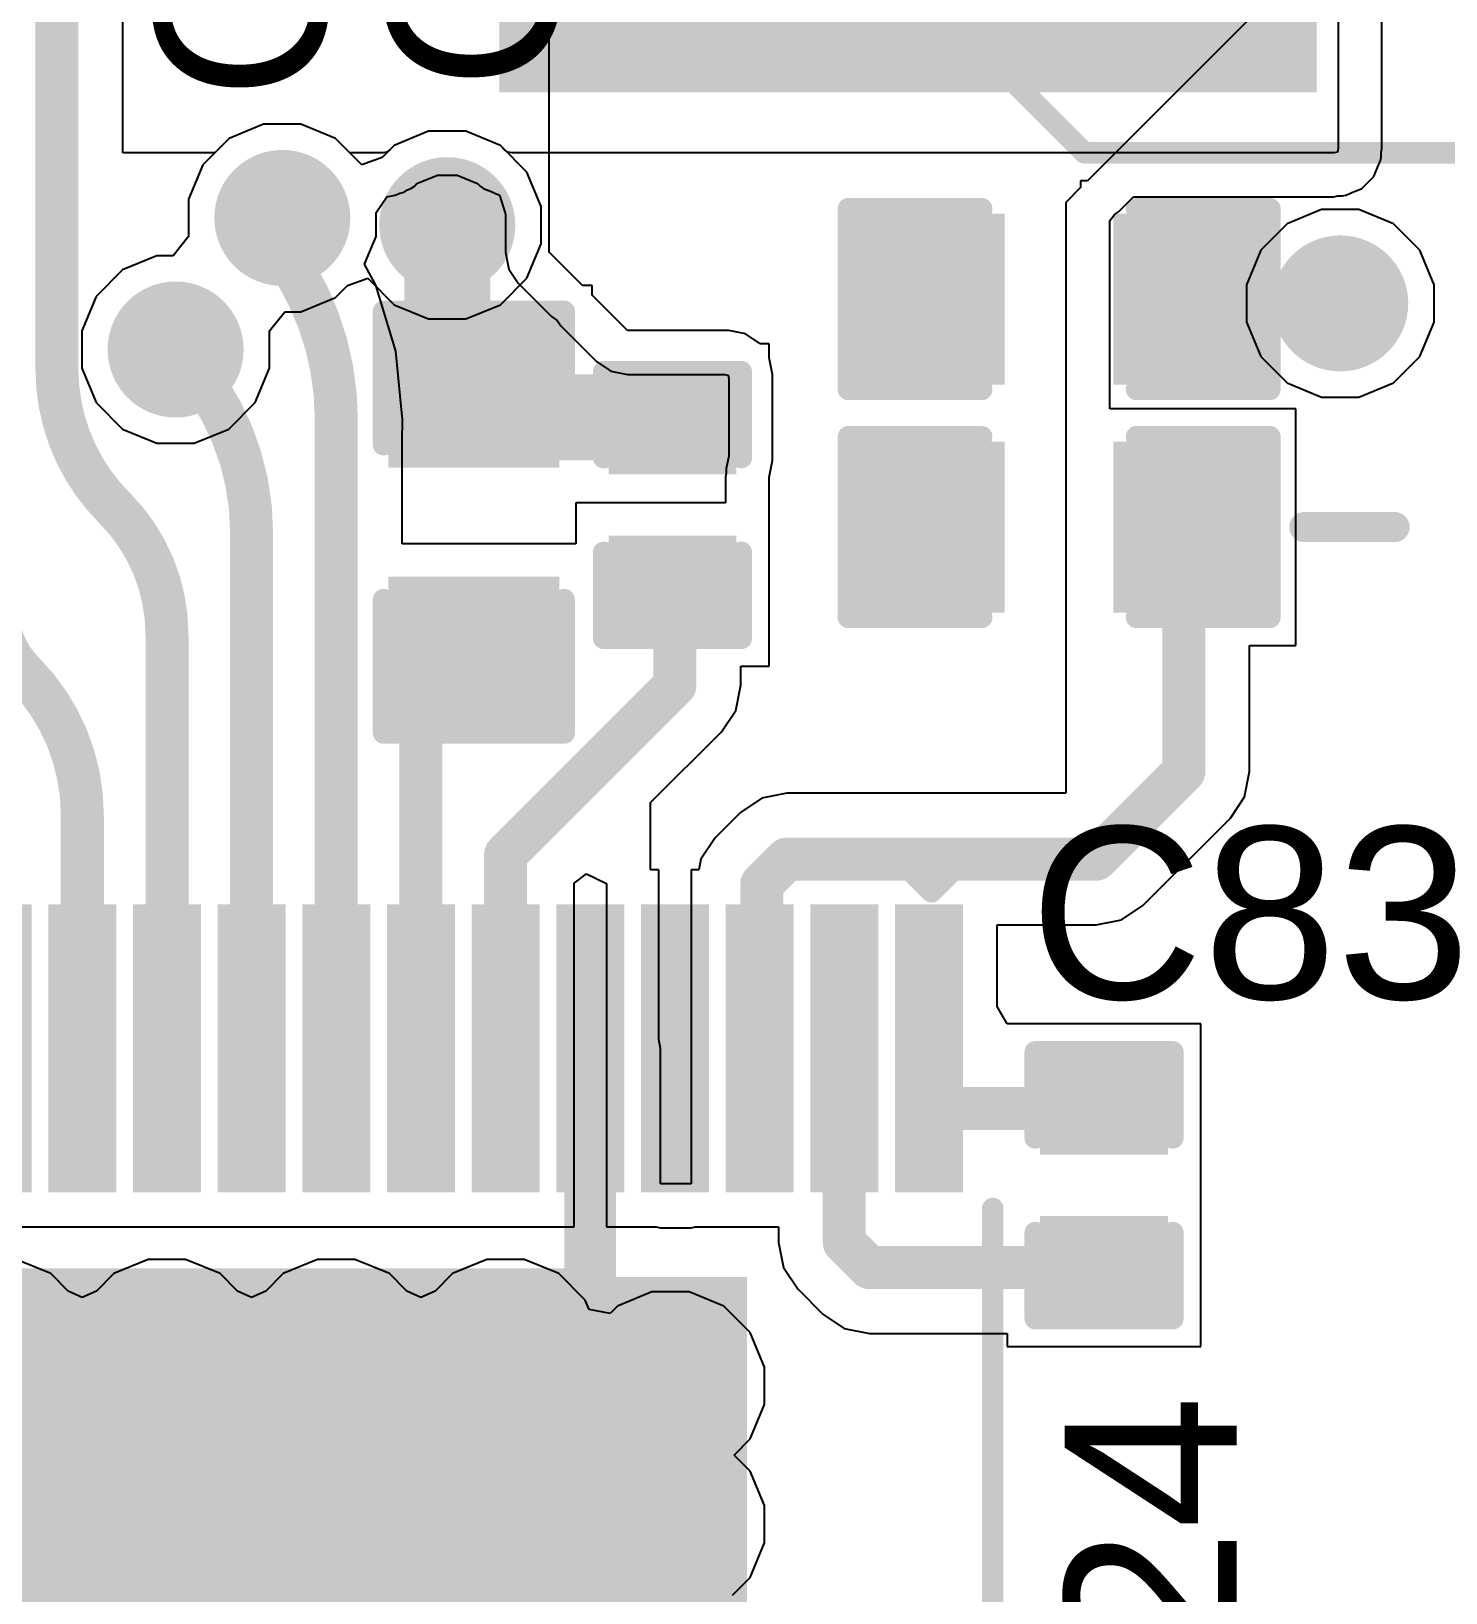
# Model space of a CAD drawing. Header units: millimetres. Extents: x 0 to 5423, y 0 to 5425.
# Drawn here: x 99.58 to 107.94, y 26.7 to 35.92 of the extents above; entities that cross this region are included whole.
import ezdxf

# ---------------------------------------------------------------- set-up
doc = ezdxf.new("R2010")
doc.units = ezdxf.units.MM
for name, color, linetype in [('BottomLayer', 5, 'Continuous'), ('BottomSolder', 6, 'Continuous'), ('TopLayer', 1, 'Continuous'), ('TopOverlay', 2, 'Continuous'), ('TopPaste', 8, 'Continuous'), ('TopSolder', 216, 'Continuous'), ('ViaHoleLayer', 16, 'Continuous')]:
    doc.layers.add(name, color=color, linetype=linetype)
doc.styles.add('Arial', font='', dxfattribs={"height": 0.2})
doc.styles.get('Arial').set_extended_font_data('Arial')

# ---------------------------------------------------------------- blocks, each defined once
blk = doc.blocks.new('C___0603_90')
at = {"layer": 'TopLayer'}
for points in [[(-0.381, 0.4445), (-0.381, -0.4445), (-1.143, -0.4445), (-1.143, 0.4445)], [(1.143, 0.4445), (1.143, -0.4445), (0.381, -0.4445), (0.381, 0.4445)]]:
    blk.add_hatch(color=1, dxfattribs=at).paths.add_polyline_path(points)
at = {"layer": 'TopPaste'}
for points in [[(-0.381, 0.4445), (-0.381, -0.4445), (-1.143, -0.4445), (-1.143, 0.4445)], [(1.143, 0.4445), (1.143, -0.4445), (0.381, -0.4445), (0.381, 0.4445)]]:
    blk.add_hatch(color=8, dxfattribs=at).paths.add_polyline_path(points)
at = {"layer": 'TopSolder'}
for points in [[(-0.321, 0.5045), (-0.321, -0.5045), (-1.203, -0.5045), (-1.203, 0.5045)], [(1.203, 0.5045), (1.203, -0.5045), (0.321, -0.5045), (0.321, 0.5045)]]:
    blk.add_hatch(color=216, dxfattribs=at).paths.add_polyline_path(points)
at = {"layer": 'TopOverlay', "const_width": 0.127}
for points in [[(-0.4572, 0.5334), (-1.2446, 0.5334)], [(-1.2446, 0.5334), (-1.2446, -0.5334)], [(1.2446, 0.5334), (0.4572, 0.5334)], [(1.2446, 0.5334), (1.2446, -0.5334)], [(-0.4572, -0.5334), (-1.2446, -0.5334)], [(1.2446, -0.5334), (0.4572, -0.5334)]]:
    blk.add_lwpolyline(points, dxfattribs=at)
at = {"layer": 'TopOverlay', "const_width": 0.0635}
for points in [[(-1.2764, 0.5334, 1), (-1.2128, 0.5334, 1)], [(-1.2764, 0.5334, 1), (-1.2128, 0.5334, 1)], [(-0.4889, 0.5334, 1), (-0.4254, 0.5334, 1)], [(0.4254, 0.5334, 1), (0.4889, 0.5334, 1)], [(1.2128, 0.5334, 1), (1.2764, 0.5334, 1)], [(1.2128, 0.5334, 1), (1.2764, 0.5334, 1)], [(-1.2764, -0.5334, 1), (-1.2128, -0.5334, 1)], [(-1.2764, -0.5334, 1), (-1.2128, -0.5334, 1)], [(-0.4889, -0.5334, 1), (-0.4254, -0.5334, 1)], [(0.4254, -0.5334, 1), (0.4889, -0.5334, 1)], [(1.2128, -0.5334, 1), (1.2764, -0.5334, 1)], [(1.2128, -0.5334, 1), (1.2764, -0.5334, 1)]]:
    blk.add_lwpolyline(points, format="xyb", close=True, dxfattribs=at)
blk = doc.blocks.new('C___0603_92')
at = {"layer": 'TopLayer'}
for points in [[(-0.381, 0.4445), (-0.381, -0.4445), (-1.143, -0.4445), (-1.143, 0.4445)], [(1.143, 0.4445), (1.143, -0.4445), (0.381, -0.4445), (0.381, 0.4445)]]:
    blk.add_hatch(color=1, dxfattribs=at).paths.add_polyline_path(points)
at = {"layer": 'TopPaste'}
for points in [[(-0.381, 0.4445), (-0.381, -0.4445), (-1.143, -0.4445), (-1.143, 0.4445)], [(1.143, 0.4445), (1.143, -0.4445), (0.381, -0.4445), (0.381, 0.4445)]]:
    blk.add_hatch(color=8, dxfattribs=at).paths.add_polyline_path(points)
at = {"layer": 'TopSolder'}
for points in [[(-0.321, 0.5045), (-0.321, -0.5045), (-1.203, -0.5045), (-1.203, 0.5045)], [(1.203, 0.5045), (1.203, -0.5045), (0.321, -0.5045), (0.321, 0.5045)]]:
    blk.add_hatch(color=216, dxfattribs=at).paths.add_polyline_path(points)
at = {"layer": 'TopOverlay', "const_width": 0.127}
for points in [[(-0.4572, 0.5334), (-1.2446, 0.5334)], [(-1.2446, 0.5334), (-1.2446, -0.5334)], [(1.2446, 0.5334), (0.4572, 0.5334)], [(1.2446, 0.5334), (1.2446, -0.5334)], [(-0.4572, -0.5334), (-1.2446, -0.5334)], [(1.2446, -0.5334), (0.4572, -0.5334)]]:
    blk.add_lwpolyline(points, dxfattribs=at)
at = {"layer": 'TopOverlay', "const_width": 0.0635}
for points in [[(-1.2764, 0.5334, 1), (-1.2128, 0.5334, 1)], [(-1.2764, 0.5334, 1), (-1.2128, 0.5334, 1)], [(-0.4889, 0.5334, 1), (-0.4254, 0.5334, 1)], [(0.4254, 0.5334, 1), (0.4889, 0.5334, 1)], [(1.2128, 0.5334, 1), (1.2764, 0.5334, 1)], [(1.2128, 0.5334, 1), (1.2764, 0.5334, 1)], [(-1.2764, -0.5334, 1), (-1.2128, -0.5334, 1)], [(-1.2764, -0.5334, 1), (-1.2128, -0.5334, 1)], [(-0.4889, -0.5334, 1), (-0.4254, -0.5334, 1)], [(0.4254, -0.5334, 1), (0.4889, -0.5334, 1)], [(1.2128, -0.5334, 1), (1.2764, -0.5334, 1)], [(1.2128, -0.5334, 1), (1.2764, -0.5334, 1)]]:
    blk.add_lwpolyline(points, format="xyb", close=True, dxfattribs=at)
blk = doc.blocks.new('HTSSOP_38_EP_4_4___119')
at = {"layer": 'BottomLayer'}
h = blk.add_hatch(color=5, dxfattribs=at)
edge = h.paths.add_edge_path()
edge.add_arc((-1, 2), 0.3, 0, 360)
h = blk.add_hatch(color=5, dxfattribs=at)
edge = h.paths.add_edge_path()
edge.add_arc((0, 2), 0.3, 0, 360)
h = blk.add_hatch(color=5, dxfattribs=at)
edge = h.paths.add_edge_path()
edge.add_arc((-1, 1), 0.3, 0, 360)
h = blk.add_hatch(color=5, dxfattribs=at)
edge = h.paths.add_edge_path()
edge.add_arc((0, 1), 0.3, 0, 360)
h = blk.add_hatch(color=5, dxfattribs=at)
edge = h.paths.add_edge_path()
edge.add_arc((-1, 0), 0.3, 0, 360)
h = blk.add_hatch(color=5, dxfattribs=at)
edge = h.paths.add_edge_path()
edge.add_arc((0, 0), 0.3, 0, 360)
h = blk.add_hatch(color=5, dxfattribs=at)
edge = h.paths.add_edge_path()
edge.add_arc((-1, -1), 0.3, 0, 360)
h = blk.add_hatch(color=5, dxfattribs=at)
edge = h.paths.add_edge_path()
edge.add_arc((0, -1), 0.3, 0, 360)
at = {"layer": 'BottomSolder'}
h = blk.add_hatch(color=6, dxfattribs=at)
edge = h.paths.add_edge_path()
edge.add_arc((-1, 2), 0.4016, 0, 360)
h = blk.add_hatch(color=6, dxfattribs=at)
edge = h.paths.add_edge_path()
edge.add_arc((0, 2), 0.4016, 0, 360)
h = blk.add_hatch(color=6, dxfattribs=at)
edge = h.paths.add_edge_path()
edge.add_arc((-1, 1), 0.4016, 0, 360)
h = blk.add_hatch(color=6, dxfattribs=at)
edge = h.paths.add_edge_path()
edge.add_arc((0, 1), 0.4016, 0, 360)
h = blk.add_hatch(color=6, dxfattribs=at)
edge = h.paths.add_edge_path()
edge.add_arc((-1, 0), 0.4016, 0, 360)
h = blk.add_hatch(color=6, dxfattribs=at)
edge = h.paths.add_edge_path()
edge.add_arc((0, 0), 0.4016, 0, 360)
h = blk.add_hatch(color=6, dxfattribs=at)
edge = h.paths.add_edge_path()
edge.add_arc((-1, -1), 0.4016, 0, 360)
h = blk.add_hatch(color=6, dxfattribs=at)
edge = h.paths.add_edge_path()
edge.add_arc((0, -1), 0.4016, 0, 360)
at = {"layer": 'TopLayer'}
for points in [[(-2, 4.65), (-2, 4.35), (-3.6, 4.35), (-3.6, 4.65)], [(-2, 4.1501), (-2, 3.8501), (-3.6, 3.8501), (-3.6, 4.1501)], [(-2, 3.65), (-2, 3.35), (-3.6, 3.35), (-3.6, 3.65)], [(-2, 3.1501), (-2, 2.8501), (-3.6, 2.8501), (-3.6, 3.1501)], [(-2, 2.65), (-2, 2.35), (-3.6, 2.35), (-3.6, 2.65)], [(1.45, 2.4), (1.45, -2.4), (-1.45, -2.4), (-1.45, 2.4)], [(-2, 2.1501), (-2, 1.8501), (-3.6, 1.8501), (-3.6, 2.1501)], [(-2, 1.65), (-2, 1.35), (-3.6, 1.35), (-3.6, 1.65)], [(-2, 1.1501), (-2, 0.8501), (-3.6, 0.8501), (-3.6, 1.1501)], [(-2, 0.65), (-2, 0.35), (-3.6, 0.35), (-3.6, 0.65)], [(-2, 0.1501), (-2, -0.1499), (-3.6, -0.1499), (-3.6, 0.1501)], [(-2, -0.35), (-2, -0.65), (-3.6, -0.65), (-3.6, -0.35)]]:
    blk.add_hatch(color=1, dxfattribs=at).paths.add_polyline_path(points)
h = blk.add_hatch(color=1, dxfattribs=at)
edge = h.paths.add_edge_path()
edge.add_arc((-1, 2), 0.3, 0, 360)
h = blk.add_hatch(color=1, dxfattribs=at)
edge = h.paths.add_edge_path()
edge.add_arc((0, 2), 0.3, 0, 360)
h = blk.add_hatch(color=1, dxfattribs=at)
edge = h.paths.add_edge_path()
edge.add_arc((-1, 1), 0.3, 0, 360)
h = blk.add_hatch(color=1, dxfattribs=at)
edge = h.paths.add_edge_path()
edge.add_arc((0, 1), 0.3, 0, 360)
h = blk.add_hatch(color=1, dxfattribs=at)
edge = h.paths.add_edge_path()
edge.add_arc((-1, 0), 0.3, 0, 360)
h = blk.add_hatch(color=1, dxfattribs=at)
edge = h.paths.add_edge_path()
edge.add_arc((0, 0), 0.3, 0, 360)
h = blk.add_hatch(color=1, dxfattribs=at)
edge = h.paths.add_edge_path()
edge.add_arc((-1, -1), 0.3, 0, 360)
h = blk.add_hatch(color=1, dxfattribs=at)
edge = h.paths.add_edge_path()
edge.add_arc((0, -1), 0.3, 0, 360)
at = {"layer": 'TopPaste'}
for points in [[(-2, 4.65), (-2, 4.35), (-3.6, 4.35), (-3.6, 4.65)], [(-2, 4.1501), (-2, 3.8501), (-3.6, 3.8501), (-3.6, 4.1501)], [(-2, 3.65), (-2, 3.35), (-3.6, 3.35), (-3.6, 3.65)], [(-2, 3.1501), (-2, 2.8501), (-3.6, 2.8501), (-3.6, 3.1501)], [(-2, 2.65), (-2, 2.35), (-3.6, 2.35), (-3.6, 2.65)], [(1.45, 2.4), (1.45, -2.4), (-1.45, -2.4), (-1.45, 2.4)], [(-2, 2.1501), (-2, 1.8501), (-3.6, 1.8501), (-3.6, 2.1501)], [(-2, 1.65), (-2, 1.35), (-3.6, 1.35), (-3.6, 1.65)], [(-2, 1.1501), (-2, 0.8501), (-3.6, 0.8501), (-3.6, 1.1501)], [(-2, 0.65), (-2, 0.35), (-3.6, 0.35), (-3.6, 0.65)], [(-2, 0.1501), (-2, -0.1499), (-3.6, -0.1499), (-3.6, 0.1501)], [(-2, -0.35), (-2, -0.65), (-3.6, -0.65), (-3.6, -0.35)]]:
    blk.add_hatch(color=8, dxfattribs=at).paths.add_polyline_path(points)
at = {"layer": 'TopSolder'}
for points in [[(-1.9492, 4.7008), (-1.9492, 4.2992), (-3.6508, 4.2992), (-3.6508, 4.7008)], [(-1.9492, 4.2009), (-1.9492, 3.7993), (-3.6508, 3.7993), (-3.6508, 4.2009)], [(-1.9492, 3.7008), (-1.9492, 3.2992), (-3.6508, 3.2992), (-3.6508, 3.7008)], [(-1.9492, 3.2009), (-1.9492, 2.7993), (-3.6508, 2.7993), (-3.6508, 3.2009)], [(-1.9492, 2.7008), (-1.9492, 2.2992), (-3.6508, 2.2992), (-3.6508, 2.7008)], [(1.5008, 2.4508), (1.5008, -2.4508), (-1.5008, -2.4508), (-1.5008, 2.4508)], [(-1.9492, 2.2009), (-1.9492, 1.7993), (-3.6508, 1.7993), (-3.6508, 2.2009)], [(-1.9492, 1.7008), (-1.9492, 1.2992), (-3.6508, 1.2992), (-3.6508, 1.7008)], [(-1.9492, 1.2009), (-1.9492, 0.7993), (-3.6508, 0.7993), (-3.6508, 1.2009)], [(-1.9492, 0.7008), (-1.9492, 0.2992), (-3.6508, 0.2992), (-3.6508, 0.7008)], [(-1.9492, 0.2009), (-1.9492, -0.2007), (-3.6508, -0.2007), (-3.6508, 0.2009)], [(-1.9492, -0.2992), (-1.9492, -0.7008), (-3.6508, -0.7008), (-3.6508, -0.2992)], [(-1.9492, -0.7991), (-1.9492, -1.2007), (-3.6508, -1.2007), (-3.6508, -0.7991)]]:
    blk.add_hatch(color=216, dxfattribs=at).paths.add_polyline_path(points)
h = blk.add_hatch(color=216, dxfattribs=at)
edge = h.paths.add_edge_path()
edge.add_arc((-1, 2), 0.4016, 0, 360)
h = blk.add_hatch(color=216, dxfattribs=at)
edge = h.paths.add_edge_path()
edge.add_arc((0, 2), 0.4016, 0, 360)
h = blk.add_hatch(color=216, dxfattribs=at)
edge = h.paths.add_edge_path()
edge.add_arc((-1, 1), 0.4016, 0, 360)
h = blk.add_hatch(color=216, dxfattribs=at)
edge = h.paths.add_edge_path()
edge.add_arc((0, 1), 0.4016, 0, 360)
h = blk.add_hatch(color=216, dxfattribs=at)
edge = h.paths.add_edge_path()
edge.add_arc((-1, 0), 0.4016, 0, 360)
h = blk.add_hatch(color=216, dxfattribs=at)
edge = h.paths.add_edge_path()
edge.add_arc((0, 0), 0.4016, 0, 360)
h = blk.add_hatch(color=216, dxfattribs=at)
edge = h.paths.add_edge_path()
edge.add_arc((-1, -1), 0.4016, 0, 360)
h = blk.add_hatch(color=216, dxfattribs=at)
edge = h.paths.add_edge_path()
edge.add_arc((0, -1), 0.4016, 0, 360)
at = {"layer": 'ViaHoleLayer'}
h = blk.add_hatch(color=16, dxfattribs=at)
edge = h.paths.add_edge_path()
edge.add_arc((-1, 2), 0.15, 0, 360)
h = blk.add_hatch(color=16, dxfattribs=at)
edge = h.paths.add_edge_path()
edge.add_arc((0, 2), 0.15, 0, 360)
h = blk.add_hatch(color=16, dxfattribs=at)
edge = h.paths.add_edge_path()
edge.add_arc((-1, 1), 0.15, 0, 360)
h = blk.add_hatch(color=16, dxfattribs=at)
edge = h.paths.add_edge_path()
edge.add_arc((0, 1), 0.15, 0, 360)
h = blk.add_hatch(color=16, dxfattribs=at)
edge = h.paths.add_edge_path()
edge.add_arc((-1, 0), 0.15, 0, 360)
h = blk.add_hatch(color=16, dxfattribs=at)
edge = h.paths.add_edge_path()
edge.add_arc((0, 0), 0.15, 0, 360)
at = {"layer": 'TopOverlay', "const_width": 0.127}
for points in [[(1.8288, 4.8768), (-1.8542, 4.8768)], [(-3.8514, 4.389), (-3.8514, 4.643)], [(-3.7244, 4.516), (-3.8514, 4.643)], [(-3.8514, 4.389), (-3.7244, 4.516)]]:
    blk.add_lwpolyline(points, dxfattribs=at)
at = {"layer": 'TopOverlay', "const_width": 0.0635}
for points in [[(-1.886, 4.8768, 1), (-1.8224, 4.8768, 1)], [(-3.8831, 4.643, 1), (-3.8196, 4.643, 1)], [(-3.8831, 4.643, 1), (-3.8196, 4.643, 1)], [(-3.7561, 4.516, 1), (-3.6926, 4.516, 1)], [(-3.7561, 4.516, 1), (-3.6926, 4.516, 1)], [(-3.8831, 4.389, 1), (-3.8196, 4.389, 1)], [(-3.8831, 4.389, 1), (-3.8196, 4.389, 1)]]:
    blk.add_lwpolyline(points, format="xyb", close=True, dxfattribs=at)
blk = doc.blocks.new('RVT1H101M0607_338')
at = {"layer": 'TopOverlay', "const_width": 0.127}
for points in [[(-3.3334, -1.8288), (-1.8348, -3.3274)], [(-1.8348, -3.3274), (3.3214, -3.3274)]]:
    blk.add_lwpolyline(points, dxfattribs=at)
at = {"layer": 'TopOverlay', "const_width": 0.0635}
blk.add_lwpolyline([(-1.8665, -3.3274, 1), (-1.803, -3.3274, 1)], format="xyb", close=True, dxfattribs=at)
blk.add_lwpolyline([(-1.8665, -3.3274, 1), (-1.803, -3.3274, 1)], format="xyb", close=True, dxfattribs=at)
blk = doc.blocks.new('____0402_343')
at = {"layer": 'TopLayer'}
for points in [[(-0.6985, -0.3175), (-0.6985, 0.3175), (-0.2413, 0.3175), (-0.2413, -0.3175)], [(0.2413, -0.3175), (0.2413, 0.3175), (0.6985, 0.3175), (0.6985, -0.3175)]]:
    blk.add_hatch(color=1, dxfattribs=at).paths.add_polyline_path(points)
at = {"layer": 'TopPaste'}
for points in [[(-0.6985, -0.3175), (-0.6985, 0.3175), (-0.2413, 0.3175), (-0.2413, -0.3175)], [(0.2413, -0.3175), (0.2413, 0.3175), (0.6985, 0.3175), (0.6985, -0.3175)]]:
    blk.add_hatch(color=8, dxfattribs=at).paths.add_polyline_path(points)
at = {"layer": 'TopSolder'}
for points in [[(-0.7585, -0.3775), (-0.7585, 0.3775), (-0.1813, 0.3775), (-0.1813, -0.3775)], [(0.1813, -0.3775), (0.1813, 0.3775), (0.7585, 0.3775), (0.7585, -0.3775)]]:
    blk.add_hatch(color=216, dxfattribs=at).paths.add_polyline_path(points)
at = {"layer": 'TopOverlay', "const_width": 0.127}
for points in [[(-0.7874, 0.4064), (-0.7874, -0.4064)], [(-0.7874, 0.4064), (-0.2794, 0.4064)], [(0.2794, 0.4064), (0.7874, 0.4064)], [(0.7874, 0.4064), (0.7874, -0.4064)], [(-0.7874, -0.4064), (-0.2794, -0.4064)], [(0.2794, -0.4064), (0.7874, -0.4064)]]:
    blk.add_lwpolyline(points, dxfattribs=at)
at = {"layer": 'TopOverlay', "const_width": 0.0635}
for points in [[(-0.8191, 0.4064, 1), (-0.7556, 0.4064, 1)], [(-0.8191, 0.4064, 1), (-0.7556, 0.4064, 1)], [(-0.3111, 0.4064, 1), (-0.2477, 0.4064, 1)], [(0.2477, 0.4064, 1), (0.3111, 0.4064, 1)], [(0.7556, 0.4064, 1), (0.8191, 0.4064, 1)], [(0.7556, 0.4064, 1), (0.8191, 0.4064, 1)], [(-0.8191, -0.4064, 1), (-0.7556, -0.4064, 1)], [(-0.8191, -0.4064, 1), (-0.7556, -0.4064, 1)], [(-0.3111, -0.4064, 1), (-0.2477, -0.4064, 1)], [(0.2477, -0.4064, 1), (0.3111, -0.4064, 1)], [(0.7556, -0.4064, 1), (0.8191, -0.4064, 1)], [(0.7556, -0.4064, 1), (0.8191, -0.4064, 1)]]:
    blk.add_lwpolyline(points, format="xyb", close=True, dxfattribs=at)
blk = doc.blocks.new('C___0603_345')
at = {"layer": 'TopLayer'}
for points in [[(-0.381, 0.4445), (-0.381, -0.4445), (-1.143, -0.4445), (-1.143, 0.4445)], [(1.143, 0.4445), (1.143, -0.4445), (0.381, -0.4445), (0.381, 0.4445)]]:
    blk.add_hatch(color=1, dxfattribs=at).paths.add_polyline_path(points)
at = {"layer": 'TopPaste'}
for points in [[(-0.381, 0.4445), (-0.381, -0.4445), (-1.143, -0.4445), (-1.143, 0.4445)], [(1.143, 0.4445), (1.143, -0.4445), (0.381, -0.4445), (0.381, 0.4445)]]:
    blk.add_hatch(color=8, dxfattribs=at).paths.add_polyline_path(points)
at = {"layer": 'TopSolder'}
for points in [[(-0.321, 0.5045), (-0.321, -0.5045), (-1.203, -0.5045), (-1.203, 0.5045)], [(1.203, 0.5045), (1.203, -0.5045), (0.321, -0.5045), (0.321, 0.5045)]]:
    blk.add_hatch(color=216, dxfattribs=at).paths.add_polyline_path(points)
at = {"layer": 'TopOverlay', "const_width": 0.127}
for points in [[(-1.2446, -0.5334), (-1.2446, 0.5334)], [(-0.4572, 0.5334), (-1.2446, 0.5334)], [(1.2446, 0.5334), (0.4572, 0.5334)], [(1.2446, -0.5334), (1.2446, 0.5334)], [(-0.4572, -0.5334), (-1.2446, -0.5334)], [(1.2446, -0.5334), (0.4572, -0.5334)]]:
    blk.add_lwpolyline(points, dxfattribs=at)
at = {"layer": 'TopOverlay', "const_width": 0.0635}
for points in [[(-1.2764, 0.5334, 1), (-1.2128, 0.5334, 1)], [(-1.2764, 0.5334, 1), (-1.2128, 0.5334, 1)], [(-0.4889, 0.5334, 1), (-0.4254, 0.5334, 1)], [(0.4254, 0.5334, 1), (0.4889, 0.5334, 1)], [(1.2128, 0.5334, 1), (1.2764, 0.5334, 1)], [(1.2128, 0.5334, 1), (1.2764, 0.5334, 1)], [(-1.2764, -0.5334, 1), (-1.2128, -0.5334, 1)], [(-1.2764, -0.5334, 1), (-1.2128, -0.5334, 1)], [(-0.4889, -0.5334, 1), (-0.4254, -0.5334, 1)], [(0.4254, -0.5334, 1), (0.4889, -0.5334, 1)], [(1.2128, -0.5334, 1), (1.2764, -0.5334, 1)], [(1.2128, -0.5334, 1), (1.2764, -0.5334, 1)]]:
    blk.add_lwpolyline(points, format="xyb", close=True, dxfattribs=at)
blk = doc.blocks.new('____0402_347')
at = {"layer": 'TopLayer'}
for points in [[(-0.6985, -0.3175), (-0.6985, 0.3175), (-0.2413, 0.3175), (-0.2413, -0.3175)], [(0.2413, -0.3175), (0.2413, 0.3175), (0.6985, 0.3175), (0.6985, -0.3175)]]:
    blk.add_hatch(color=1, dxfattribs=at).paths.add_polyline_path(points)
at = {"layer": 'TopPaste'}
for points in [[(-0.6985, -0.3175), (-0.6985, 0.3175), (-0.2413, 0.3175), (-0.2413, -0.3175)], [(0.2413, -0.3175), (0.2413, 0.3175), (0.6985, 0.3175), (0.6985, -0.3175)]]:
    blk.add_hatch(color=8, dxfattribs=at).paths.add_polyline_path(points)
at = {"layer": 'TopSolder'}
for points in [[(-0.7585, -0.3775), (-0.7585, 0.3775), (-0.1813, 0.3775), (-0.1813, -0.3775)], [(0.1813, -0.3775), (0.1813, 0.3775), (0.7585, 0.3775), (0.7585, -0.3775)]]:
    blk.add_hatch(color=216, dxfattribs=at).paths.add_polyline_path(points)
at = {"layer": 'TopOverlay', "const_width": 0.127}
for points in [[(-0.7874, 0.4064), (-0.7874, -0.4064)], [(-0.7874, 0.4064), (-0.2794, 0.4064)], [(0.2794, 0.4064), (0.7874, 0.4064)], [(0.7874, 0.4064), (0.7874, -0.4064)], [(-0.7874, -0.4064), (-0.2794, -0.4064)], [(0.2794, -0.4064), (0.7874, -0.4064)]]:
    blk.add_lwpolyline(points, dxfattribs=at)
at = {"layer": 'TopOverlay', "const_width": 0.0635}
for points in [[(-0.8191, 0.4064, 1), (-0.7556, 0.4064, 1)], [(-0.8191, 0.4064, 1), (-0.7556, 0.4064, 1)], [(-0.3111, 0.4064, 1), (-0.2477, 0.4064, 1)], [(0.2477, 0.4064, 1), (0.3111, 0.4064, 1)], [(0.7556, 0.4064, 1), (0.8191, 0.4064, 1)], [(0.7556, 0.4064, 1), (0.8191, 0.4064, 1)], [(-0.8191, -0.4064, 1), (-0.7556, -0.4064, 1)], [(-0.8191, -0.4064, 1), (-0.7556, -0.4064, 1)], [(-0.3111, -0.4064, 1), (-0.2477, -0.4064, 1)], [(0.2477, -0.4064, 1), (0.3111, -0.4064, 1)], [(0.7556, -0.4064, 1), (0.8191, -0.4064, 1)], [(0.7556, -0.4064, 1), (0.8191, -0.4064, 1)]]:
    blk.add_lwpolyline(points, format="xyb", close=True, dxfattribs=at)

msp = doc.modelspace()

# ---------------------------------------------------------------- hatches: boundary and pattern name
at = {"layer": 'BottomLayer'}
h = msp.add_hatch(color=5, dxfattribs=at)
edge = h.paths.add_edge_path()
edge.add_arc((101.0647, 34.8198), 0.3, 0, 360)
h = msp.add_hatch(color=5, dxfattribs=at)
edge = h.paths.add_edge_path()
edge.add_arc((102.039, 34.7772), 0.3, 0, 360)
h = msp.add_hatch(color=5, dxfattribs=at)
edge = h.paths.add_edge_path()
edge.add_arc((107.313, 34.3153), 0.3, 0, 360)
h = msp.add_hatch(color=5, dxfattribs=at)
edge = h.paths.add_edge_path()
edge.add_arc((100.4345, 34.043), 0.3, 0, 360)
h = msp.add_hatch(color=5, dxfattribs=at)
edge = h.paths.add_edge_path()
edge.add_arc((103.3583, 27.9242), 0.3, 0, 360)
h = msp.add_hatch(color=5, dxfattribs=at)
edge = h.paths.add_edge_path()
edge.add_arc((103.3583, 27.1063), 0.3, 0, 360)
at = {"layer": 'BottomSolder'}
h = msp.add_hatch(color=6, dxfattribs=at)
edge = h.paths.add_edge_path()
edge.add_arc((101.0647, 34.8198), 0.4016, 0, 360)
h = msp.add_hatch(color=6, dxfattribs=at)
edge = h.paths.add_edge_path()
edge.add_arc((102.039, 34.7772), 0.4016, 0, 360)
h = msp.add_hatch(color=6, dxfattribs=at)
edge = h.paths.add_edge_path()
edge.add_arc((107.313, 34.3153), 0.4016, 0, 360)
h = msp.add_hatch(color=6, dxfattribs=at)
edge = h.paths.add_edge_path()
edge.add_arc((100.4345, 34.043), 0.4016, 0, 360)
h = msp.add_hatch(color=6, dxfattribs=at)
edge = h.paths.add_edge_path()
edge.add_arc((103.3583, 27.9242), 0.4016, 0, 360)
h = msp.add_hatch(color=6, dxfattribs=at)
edge = h.paths.add_edge_path()
edge.add_arc((103.3583, 27.1063), 0.4016, 0, 360)
at = {"layer": 'TopLayer'}
for points in [[(102.3474, 35.5617), (107.1734, 35.5617), (107.1734, 42.3435), (102.3474, 42.3435)], [(101.7662, 33.3878), (103.7012, 33.3878), (103.7012, 33.8958), (101.7662, 33.8958)], [(102.3836, 25.6667), (103.8098, 25.6667), (103.8098, 28.5667), (102.3836, 28.5667)]]:
    msp.add_hatch(color=1, dxfattribs=at).paths.add_polyline_path(points)
h = msp.add_hatch(color=1, dxfattribs=at)
edge = h.paths.add_edge_path()
edge.add_arc((101.0647, 34.8198), 0.3, 0, 360)
h = msp.add_hatch(color=1, dxfattribs=at)
edge = h.paths.add_edge_path()
edge.add_arc((102.039, 34.7772), 0.3, 0, 360)
h = msp.add_hatch(color=1, dxfattribs=at)
edge = h.paths.add_edge_path()
edge.add_arc((107.313, 34.3153), 0.3, 0, 360)
h = msp.add_hatch(color=1, dxfattribs=at)
edge = h.paths.add_edge_path()
edge.add_arc((100.4345, 34.043), 0.3, 0, 360)
h = msp.add_hatch(color=1, dxfattribs=at)
edge = h.paths.add_edge_path()
edge.add_arc((103.3583, 27.9242), 0.3, 0, 360)
h = msp.add_hatch(color=1, dxfattribs=at)
edge = h.paths.add_edge_path()
edge.add_arc((103.3583, 27.1063), 0.3, 0, 360)
at = {"layer": 'TopSolder'}
h = msp.add_hatch(color=216, dxfattribs=at)
edge = h.paths.add_edge_path()
edge.add_arc((101.0647, 34.8198), 0.4016, 0, 360)
h = msp.add_hatch(color=216, dxfattribs=at)
edge = h.paths.add_edge_path()
edge.add_arc((102.039, 34.7772), 0.4016, 0, 360)
h = msp.add_hatch(color=216, dxfattribs=at)
edge = h.paths.add_edge_path()
edge.add_arc((107.313, 34.3153), 0.4016, 0, 360)
h = msp.add_hatch(color=216, dxfattribs=at)
edge = h.paths.add_edge_path()
edge.add_arc((100.4345, 34.043), 0.4016, 0, 360)
h = msp.add_hatch(color=216, dxfattribs=at)
edge = h.paths.add_edge_path()
edge.add_arc((103.3583, 27.9242), 0.4016, 0, 360)
h = msp.add_hatch(color=216, dxfattribs=at)
edge = h.paths.add_edge_path()
edge.add_arc((103.3583, 27.1063), 0.4016, 0, 360)
at = {"layer": 'ViaHoleLayer'}
h = msp.add_hatch(color=16, dxfattribs=at)
edge = h.paths.add_edge_path()
edge.add_arc((101.0647, 34.8198), 0.15, 0, 360)
h = msp.add_hatch(color=16, dxfattribs=at)
edge = h.paths.add_edge_path()
edge.add_arc((102.039, 34.7772), 0.15, 0, 360)
h = msp.add_hatch(color=16, dxfattribs=at)
edge = h.paths.add_edge_path()
edge.add_arc((107.313, 34.3153), 0.15, 0, 360)
h = msp.add_hatch(color=16, dxfattribs=at)
edge = h.paths.add_edge_path()
edge.add_arc((100.4345, 34.043), 0.15, 0, 360)
h = msp.add_hatch(color=16, dxfattribs=at)
edge = h.paths.add_edge_path()
edge.add_arc((103.3583, 27.9242), 0.15, 0, 360)
h = msp.add_hatch(color=16, dxfattribs=at)
edge = h.paths.add_edge_path()
edge.add_arc((103.3583, 27.1063), 0.15, 0, 360)

# ---------------------------------------------------------------- linework, layer by layer
at = {"layer": 'BottomLayer'}
for p, q in [((100.9545, 35.3738), (100.7509, 35.2895)), ((101.1749, 35.3738), (100.9545, 35.3738)), ((101.3786, 35.2895), (101.1749, 35.3738)), ((101.9288, 35.3312), (101.7252, 35.2469)), ((102.1492, 35.3312), (101.9288, 35.3312)), ((102.3528, 35.2469), (102.1492, 35.3312)), ((100.7509, 35.2895), (100.5951, 35.1336)), ((101.5344, 35.1337), (101.3786, 35.2895)), ((101.7252, 35.2469), (101.6543, 35.176)), ((102.5086, 35.091), (102.3528, 35.2469)), ((100.5951, 35.1336), (100.5107, 34.93)), ((101.6543, 35.176), (101.5344, 35.1337)), ((102.593, 34.8874), (102.5086, 35.091)), ((100.5107, 34.93), (100.5107, 34.7144)), ((102.593, 34.667), (102.593, 34.8874)), ((107.2028, 34.8692), (106.9992, 34.7849)), ((107.4232, 34.8692), (107.2028, 34.8692)), ((107.6268, 34.7849), (107.4232, 34.8692)), ((106.9992, 34.7849), (106.8433, 34.6291)), ((107.7826, 34.6291), (107.6268, 34.7849)), ((100.5107, 34.7096), (100.4199, 34.597)), ((100.5107, 34.7144), (100.5107, 34.7096)), ((100.3243, 34.597), (100.1207, 34.5127)), ((100.4199, 34.597), (100.3243, 34.597)), ((102.5086, 34.4634), (102.593, 34.667)), ((106.8433, 34.6291), (106.759, 34.4254)), ((107.867, 34.4254), (107.7826, 34.6291)), ((100.1207, 34.5127), (99.9649, 34.3569)), ((101.3786, 34.3502), (101.4494, 34.421)), ((101.4494, 34.421), (101.5693, 34.4634)), ((101.5693, 34.4634), (101.7252, 34.3076)), ((102.3528, 34.3076), (102.5086, 34.4634)), ((106.759, 34.4254), (106.759, 34.2051)), ((107.867, 34.2051), (107.867, 34.4254)), ((99.9649, 34.3569), (99.8805, 34.1532)), ((101.1749, 34.2658), (101.3786, 34.3502)), ((101.7252, 34.3076), (101.9288, 34.2232)), ((102.1492, 34.2232), (102.3528, 34.3076)), ((100.9885, 34.1532), (101.0794, 34.2658)), ((101.0794, 34.2658), (101.1749, 34.2658)), ((101.9288, 34.2232), (102.1492, 34.2232)), ((99.8805, 34.1532), (99.8805, 33.9328)), ((100.9885, 34.1485), (100.9885, 34.1532)), ((100.9885, 33.9328), (100.9885, 34.1485)), ((106.759, 34.2051), (106.8433, 34.0014)), ((107.7826, 34.0014), (107.867, 34.2051)), ((99.8805, 33.9328), (99.9649, 33.7292)), ((100.9042, 33.7292), (100.9885, 33.9328)), ((106.8433, 34.0014), (106.9992, 33.8456)), ((107.6268, 33.8456), (107.7826, 34.0014)), ((106.9992, 33.8456), (107.2028, 33.7613)), ((107.4232, 33.7613), (107.6268, 33.8456)), ((107.2028, 33.7613), (107.4232, 33.7613)), ((99.9649, 33.7292), (100.1207, 33.5734)), ((100.7484, 33.5734), (100.9042, 33.7292)), ((100.1207, 33.5734), (100.3243, 33.489)), ((100.5447, 33.489), (100.7484, 33.5734)), ((100.3243, 33.489), (100.5447, 33.489)), ((99.6974, 28.5863), (99.4938, 28.6707)), ((99.8007, 28.4831), (99.6974, 28.5863)), ((100.0698, 28.5863), (99.9666, 28.4831)), ((100.2734, 28.6707), (100.0698, 28.5863)), ((100.4938, 28.6707), (100.2734, 28.6707)), ((100.6974, 28.5863), (100.4938, 28.6707)), ((100.8007, 28.4831), (100.6974, 28.5863)), ((101.0698, 28.5863), (100.9666, 28.4831)), ((101.2734, 28.6707), (101.0698, 28.5863)), ((101.4938, 28.6707), (101.2734, 28.6707)), ((101.6974, 28.5863), (101.4938, 28.6707)), ((101.8007, 28.4831), (101.6974, 28.5863)), ((102.0698, 28.5863), (101.9666, 28.4831)), ((102.2734, 28.6707), (102.0698, 28.5863)), ((102.4938, 28.6707), (102.2734, 28.6707)), ((102.6974, 28.5863), (102.4938, 28.6707)), ((102.8533, 28.4305), (102.6974, 28.5863)), ((99.8836, 28.4446), (99.8007, 28.4831)), ((99.9666, 28.4831), (99.8836, 28.4446)), ((100.8836, 28.4446), (100.8007, 28.4831)), ((100.9666, 28.4831), (100.8836, 28.4446)), ((101.8836, 28.4446), (101.8007, 28.4831)), ((101.9666, 28.4831), (101.8836, 28.4446)), ((102.8763, 28.375), (102.8533, 28.4305)), ((103.2481, 28.4782), (103.0445, 28.3939)), ((103.4685, 28.4782), (103.2481, 28.4782)), ((103.6722, 28.3939), (103.4685, 28.4782)), ((103.0008, 28.3502), (102.8763, 28.375)), ((103.0445, 28.3939), (103.0008, 28.3502)), ((103.828, 28.238), (103.6722, 28.3939)), ((103.9123, 28.0344), (103.828, 28.238)), ((103.9123, 27.814), (103.9123, 28.0344)), ((103.828, 27.6104), (103.9123, 27.814)), ((103.7329, 27.5153), (103.828, 27.6104)), ((103.828, 27.4201), (103.7329, 27.5153)), ((103.9123, 27.2165), (103.828, 27.4201)), ((103.9123, 26.9961), (103.9123, 27.2165)), ((103.828, 26.7925), (103.9123, 26.9961)), ((103.7227, 26.6872), (103.828, 26.7925))]:
    msp.add_line(p, q, dxfattribs=at)
at = {"layer": 'TopLayer'}
for p, q in [((107.3002, 41.778), (107.3002, 35.2299)), ((107.5592, 35.2299), (107.5592, 41.778)), ((102.6414, 34.6173), (102.6414, 39.9885)), ((100.1221, 35.2044), (100.1221, 38.0031)), ((106.9594, 36.1785), (105.8202, 35.0393)), ((100.9545, 35.3738), (100.7509, 35.2895)), ((101.1749, 35.3738), (100.9545, 35.3738)), ((101.3786, 35.2895), (101.1749, 35.3738)), ((101.9288, 35.3312), (101.7252, 35.2469)), ((102.1492, 35.3312), (101.9288, 35.3312)), ((102.3528, 35.2469), (102.1492, 35.3312)), ((100.7509, 35.2895), (100.6659, 35.2044)), ((101.4636, 35.2044), (101.3786, 35.2895)), ((101.7007, 35.2224), (101.6804, 35.2089)), ((101.7252, 35.2469), (101.7007, 35.2224)), ((102.3772, 35.2224), (102.3528, 35.2469)), ((102.3972, 35.2091), (102.3772, 35.2224)), ((107.3002, 35.2299), (107.296, 35.2086)), ((107.5542, 35.2049), (107.5592, 35.2299)), ((100.6659, 35.2044), (100.1221, 35.2044)), ((101.6598, 35.2044), (101.4636, 35.2044)), ((101.68, 35.2089), (101.6598, 35.2044)), ((101.6804, 35.2089), (101.68, 35.2089)), ((102.4208, 35.2044), (102.3972, 35.2091)), ((107.2747, 35.2044), (102.4208, 35.2044)), ((107.296, 35.2086), (107.2747, 35.2044)), ((107.5373, 35.1276), (107.5395, 35.1308)), ((107.5395, 35.1308), (107.5402, 35.1346)), ((107.5402, 35.1346), (107.55, 35.1581)), ((107.55, 35.1581), (107.5542, 35.1794)), ((107.5542, 35.1794), (107.5542, 35.2049)), ((101.8598, 35.0224), (101.9803, 35.0723)), ((101.9803, 35.0723), (102.0977, 35.0723)), ((102.0977, 35.0723), (102.2181, 35.0224)), ((105.8202, 35.0393), (105.7797, 35.0393)), ((105.7797, 35.0393), (105.7797, 34.9988)), ((107.4398, 34.9933), (107.5113, 35.0648)), ((107.5113, 35.0648), (107.5373, 35.1276)), ((101.6817, 34.944), (101.731, 34.9549)), ((101.731, 34.9549), (101.7311, 34.955)), ((101.7311, 34.955), (101.7361, 34.9561)), ((101.7361, 34.9561), (101.7549, 34.9644)), ((101.7549, 34.9644), (101.7589, 34.9651)), ((101.7589, 34.9651), (101.7612, 34.9666)), ((101.7612, 34.9666), (101.7849, 34.9719)), ((101.7849, 34.9719), (101.8034, 34.9849)), ((101.8034, 34.9849), (101.8243, 34.9936)), ((101.8243, 34.9936), (101.8446, 35.0071)), ((101.8446, 35.0071), (101.8598, 35.0224)), ((102.2181, 35.0224), (102.2334, 35.0071)), ((102.2334, 35.0071), (102.2533, 34.9938)), ((102.2533, 34.9938), (102.2533, 34.9938)), ((102.2533, 34.9938), (102.2769, 34.984)), ((102.2769, 34.984), (102.2781, 34.9832)), ((102.2781, 34.9832), (102.2796, 34.9829)), ((102.2796, 34.9829), (102.3204, 34.966)), ((102.3204, 34.966), (102.3217, 34.9651)), ((102.3217, 34.9651), (102.3231, 34.9649)), ((102.3231, 34.9649), (102.3467, 34.9551)), ((102.3467, 34.9551), (102.3824, 34.8429)), ((105.7797, 34.9988), (105.6927, 34.9118)), ((106.0034, 34.8562), (106.0926, 34.9454)), ((106.0926, 34.9454), (107.2747, 34.9454)), ((107.2747, 34.9454), (107.2997, 34.9504)), ((107.2997, 34.9504), (107.3252, 34.9504)), ((107.3252, 34.9504), (107.3465, 34.9546)), ((107.3465, 34.9546), (107.37, 34.9644)), ((107.37, 34.9644), (107.3738, 34.9651)), ((107.3738, 34.9651), (107.377, 34.9673)), ((107.377, 34.9673), (107.4398, 34.9933)), ((101.6187, 34.8528), (101.6817, 34.944)), ((101.6187, 34.7096), (101.6187, 34.8528)), ((105.6927, 34.9118), (105.6927, 31.4225)), ((105.9791, 34.84), (106.0034, 34.8562)), ((102.3824, 34.8429), (102.3824, 34.6173)), ((105.9517, 34.8045), (105.9629, 34.8157)), ((105.9517, 33.6931), (105.9517, 34.8045)), ((105.9629, 34.8157), (105.9791, 34.84)), ((101.5511, 34.5462), (101.6187, 34.7096)), ((102.3824, 34.6173), (102.4021, 34.5182)), ((102.8384, 34.4203), (102.6414, 34.6173)), ((101.6168, 34.4232), (101.5511, 34.5462)), ((102.4021, 34.5182), (102.4583, 34.4342)), ((101.7349, 34.034), (101.6168, 34.4232)), ((102.4583, 34.4342), (102.6552, 34.2372)), ((102.8946, 34.4203), (102.8384, 34.4203)), ((102.8946, 34.364), (102.8946, 34.4203)), ((103.1039, 34.1548), (102.8946, 34.364)), ((102.6552, 34.2372), (102.689, 34.2147)), ((102.689, 34.2147), (102.7115, 34.1809)), ((102.7115, 34.1809), (102.9208, 33.9716)), ((103.7012, 34.1548), (103.1039, 34.1548)), ((103.8003, 34.1351), (103.7012, 34.1548)), ((103.8844, 34.0789), (103.8003, 34.1351)), ((101.7628, 33.7507), (101.7349, 34.034)), ((103.8854, 34.0774), (103.8844, 34.0789)), ((103.9406, 34.0774), (103.8854, 34.0774)), ((103.9406, 33.9942), (103.9406, 34.0774)), ((102.9208, 33.9716), (102.9208, 33.9716)), ((102.9208, 33.9716), (103.0048, 33.9155)), ((103.9602, 33.8958), (103.9406, 33.9942)), ((103.0048, 33.9155), (103.1039, 33.8958)), ((103.1039, 33.8958), (103.6757, 33.8958)), ((103.6757, 33.8958), (103.697, 33.8916)), ((103.697, 33.8916), (103.7012, 33.8703)), ((103.7012, 33.8703), (103.7012, 33.4133)), ((103.9602, 33.3878), (103.9602, 33.8958)), ((101.7747, 33.6292), (101.7628, 33.7507)), ((107.0497, 33.6931), (105.9517, 33.6931)), ((107.0497, 32.2961), (107.0497, 33.6931)), ((101.7722, 33.5027), (101.7747, 33.6287)), ((101.7747, 33.6287), (101.7747, 33.6292)), ((101.7722, 32.8963), (101.7722, 33.5027)), ((103.7012, 33.4133), (103.6866, 33.3399)), ((103.9406, 33.2894), (103.9602, 33.3878)), ((103.6866, 33.3144), (103.6817, 33.2894)), ((103.6817, 33.2894), (103.6817, 33.1376)), ((103.6866, 33.3399), (103.6866, 33.3144)), ((103.9406, 33.1122), (103.9406, 33.2894)), ((103.6817, 33.1376), (102.7976, 33.1376)), ((102.7976, 33.1376), (102.7976, 32.8963)), ((103.9406, 32.1724), (103.9406, 33.1122)), ((102.7976, 32.8963), (101.7722, 32.8963)), ((106.7778, 31.5512), (106.7778, 32.2961)), ((106.7778, 32.2961), (107.0497, 32.2961)), ((103.7722, 32.0607), (103.7722, 32.1724)), ((103.7722, 32.1724), (103.9406, 32.1724)), ((103.7426, 31.912), (103.7722, 32.0607)), ((103.6584, 31.786), (103.7426, 31.912)), ((103.2401, 31.3676), (103.6584, 31.786)), ((106.7482, 31.4025), (106.7778, 31.5512)), ((103.2401, 30.9707), (103.2401, 31.3676)), ((103.896, 31.3929), (103.77, 31.3087)), ((104.0446, 31.4225), (103.896, 31.3929)), ((105.6927, 31.4225), (104.0446, 31.4225)), ((106.664, 31.2765), (106.7482, 31.4025)), ((103.77, 31.3087), (103.6212, 31.1599)), ((106.1469, 30.7594), (106.664, 31.2765)), ((103.6212, 31.1599), (103.537, 31.0339)), ((103.537, 31.0339), (103.5244, 30.9707)), ((102.7877, 30.891), (102.861, 30.9476)), ((102.7877, 28.8627), (102.7877, 30.891)), ((102.861, 30.9476), (102.9797, 30.8891)), ((102.9797, 30.8891), (102.9797, 28.8627)), ((103.2876, 30.9707), (103.2401, 30.9707)), ((103.2876, 29.9688), (103.2876, 30.9707)), ((103.5244, 30.9707), (103.4796, 30.9707)), ((103.4796, 30.9707), (103.4796, 29.1167)), ((106.0209, 30.6752), (106.1469, 30.7594)), ((105.2876, 30.1635), (105.2876, 30.6456)), ((105.2876, 30.6456), (105.8722, 30.6456)), ((105.8722, 30.6456), (106.0209, 30.6752)), ((105.3465, 30.0609), (105.2876, 30.1635)), ((106.4895, 30.0609), (105.3465, 30.0609)), ((106.4895, 29.0957), (106.4895, 30.0609)), ((103.298, 29.9167), (103.2876, 29.9688)), ((103.298, 29.1167), (103.298, 29.9167)), ((103.4796, 29.1167), (103.298, 29.1167)), ((106.4895, 28.1559), (106.4895, 29.0957)), ((98.1684, 28.8627), (102.7877, 28.8627)), ((102.9797, 28.8627), (103.2729, 28.8627)), ((103.2729, 28.8627), (103.298, 28.8577)), ((103.4796, 28.8577), (103.5046, 28.8627)), ((103.5046, 28.8627), (103.9953, 28.8627)), ((103.9953, 28.8627), (103.9953, 28.7708)), ((103.298, 28.8577), (103.4796, 28.8577)), ((103.9953, 28.7708), (104.0248, 28.6221)), ((104.0248, 28.6221), (104.1091, 28.4961)), ((104.1091, 28.4961), (104.2578, 28.3473)), ((104.2578, 28.3473), (104.3839, 28.2631)), ((104.3839, 28.2631), (104.5325, 28.2335)), ((104.5325, 28.2335), (105.3465, 28.2335)), ((105.3465, 28.2335), (105.3465, 28.1559)), ((105.3465, 28.1559), (106.4895, 28.1559))]:
    msp.add_line(p, q, dxfattribs=at)
for points, const_width in [([(99.7336, 34.819), (99.7336, 38.164)], 0.254), ([(99.7336, 33.9271), (99.7336, 34.819)], 0.254), ([(100.9688, 34.7361), (101.0525, 34.8198)], 0.254), ([(101.0525, 34.8198), (101.0647, 34.8198)], 0.254), ([(102.039, 33.9786), (102.039, 34.7772)], 0.508), ([(100.9688, 34.7361), (100.9688, 34.7361)], 0.254), ([(106.4147, 34.3408), (106.4275, 34.328)], 0.3048), ([(106.4275, 34.328), (107.3002, 34.328)], 0.3048), ([(107.3002, 34.328), (107.313, 34.3153)], 0.3048), ([(101.3837, 33.6288), (101.3837, 33.6276)], 0.254), ([(101.3837, 29.9167), (101.3837, 33.6276)], 0.254), ([(106.3893, 31.5512), (106.3893, 32.9946)], 0.254), ([(100.8836, 29.9167), (100.8836, 32.9589)], 0.254), ([(103.3837, 32.0607), (103.3837, 32.6385)], 0.254), ([(100.3837, 29.9167), (100.3837, 32.3576)], 0.254), ([(102.3837, 31.0607), (103.3837, 32.0607)], 0.254), ([(101.8836, 29.9167), (101.8836, 31.9177)], 0.254), ([(105.8722, 31.034), (106.3893, 31.5512)], 0.254), ([(99.8836, 29.9167), (99.8836, 31.2934)], 0.254), ([(102.3837, 29.9167), (102.3837, 31.0607)], 0.254), ([(103.8959, 30.8853), (104.0446, 31.034)], 0.254), ([(104.0446, 31.034), (105.8722, 31.034)], 0.254), ([(103.8959, 29.9289), (103.8959, 30.8853)], 0.254), ([(102.8836, 28.233), (102.8836, 29.9167)], 0.3048), ([(103.8836, 29.9167), (103.8959, 29.9289)], 0.254), ([(104.3837, 28.7708), (104.3837, 29.9167)], 0.254), ([(104.9066, 29.5618), (105.8959, 29.5618)], 0.254), ([(104.3837, 28.7708), (104.5325, 28.622)], 0.254), ([(104.5325, 28.622), (105.8959, 28.622)], 0.254), ([(102.8446, 28.194), (102.8836, 28.233)], 0.3048), ([(100.3836, 27.1167), (100.3837, 27.1166)], 0.3048), ([(100.3837, 24.3167), (100.3837, 27.1166)], 0.3048)]:
    msp.add_lwpolyline(points, dxfattribs=dict(at, const_width=const_width))
for points, const_width in [([(99.6701, 34.819, 1), (99.7971, 34.819, 1)], 0.127), ([(99.6701, 34.819, 1), (99.7971, 34.819, 1)], 0.127), ([(100.989, 34.8198, 1), (101.116, 34.8198, 1)], 0.127), ([(100.989, 34.8198, 1), (101.116, 34.8198, 1)], 0.127), ([(101.0012, 34.8198, 1), (101.1282, 34.8198, 1)], 0.127), ([(101.912, 34.7772, 1), (102.166, 34.7772, 1)], 0.254), ([(100.9053, 34.7361, 1), (101.0323, 34.7361, 1)], 0.127), ([(100.9053, 34.7361, 1), (101.0323, 34.7361, 1)], 0.127), ([(100.9053, 34.7361, 1), (101.0323, 34.7361, 1)], 0.127), ([(100.9053, 34.7361, 1), (101.0323, 34.7361, 1)], 0.127), ([(106.3385, 34.3408, 1), (106.4909, 34.3408, 1)], 0.1524), ([(106.3513, 34.328, 1), (106.5037, 34.328, 1)], 0.1524), ([(106.3513, 34.328, 1), (106.5037, 34.328, 1)], 0.1524), ([(107.224, 34.328, 1), (107.3764, 34.328, 1)], 0.1524), ([(107.224, 34.328, 1), (107.3764, 34.328, 1)], 0.1524), ([(107.2368, 34.3153, 1), (107.3892, 34.3153, 1)], 0.1524), ([(101.912, 33.9786, 1), (102.166, 33.9786, 1)], 0.254), ([(100.371, 34.043, 1), (100.498, 34.043, 1)], 0.127), ([(99.6701, 33.9271, 1), (99.7971, 33.9271, 1)], 0.127), ([(99.6701, 33.9271, 1), (99.7971, 33.9271, 1)], 0.127), ([(101.3202, 33.6288, 1), (101.4472, 33.6288, 1)], 0.127), ([(101.3202, 33.6288, 1), (101.4472, 33.6288, 1)], 0.127), ([(101.3202, 33.6276, 1), (101.4472, 33.6276, 1)], 0.127), ([(101.3202, 33.6276, 1), (101.4472, 33.6276, 1)], 0.127), ([(99.8327, 33.3355, 1), (99.9597, 33.3355, 1)], 0.127), ([(99.8327, 33.3355, 1), (99.9597, 33.3355, 1)], 0.127), ([(100.0092, 33.1084, 1), (100.1362, 33.1084, 1)], 0.127), ([(100.0092, 33.1084, 1), (100.1362, 33.1084, 1)], 0.127), ([(106.3258, 32.9946, 1), (106.4528, 32.9946, 1)], 0.127), ([(100.8201, 32.9589, 1), (100.9471, 32.9589, 1)], 0.127), ([(100.8201, 32.9589, 1), (100.9471, 32.9589, 1)], 0.127), ([(103.3202, 32.6385, 1), (103.4472, 32.6385, 1)], 0.127), ([(100.3202, 32.3576, 1), (100.4472, 32.3576, 1)], 0.127), ([(100.3202, 32.3576, 1), (100.4472, 32.3576, 1)], 0.127), ([(99.4702, 32.138, 1), (99.5972, 32.138, 1)], 0.127), ([(99.4702, 32.138, 1), (99.5972, 32.138, 1)], 0.127), ([(103.3202, 32.0607, 1), (103.4472, 32.0607, 1)], 0.127), ([(103.3202, 32.0607, 1), (103.4472, 32.0607, 1)], 0.127), ([(101.8201, 31.9177, 1), (101.9471, 31.9177, 1)], 0.127), ([(106.3258, 31.5512, 1), (106.4528, 31.5512, 1)], 0.127), ([(106.3258, 31.5512, 1), (106.4528, 31.5512, 1)], 0.127), ([(99.8201, 31.2934, 1), (99.9471, 31.2934, 1)], 0.127), ([(99.8201, 31.2934, 1), (99.9471, 31.2934, 1)], 0.127), ([(102.3202, 31.0607, 1), (102.4472, 31.0607, 1)], 0.127), ([(102.3202, 31.0607, 1), (102.4472, 31.0607, 1)], 0.127), ([(103.9811, 31.034, 1), (104.1081, 31.034, 1)], 0.127), ([(103.9811, 31.034, 1), (104.1081, 31.034, 1)], 0.127), ([(105.8087, 31.034, 1), (105.9357, 31.034, 1)], 0.127), ([(105.8087, 31.034, 1), (105.9357, 31.034, 1)], 0.127), ([(103.8324, 30.8853, 1), (103.9594, 30.8853, 1)], 0.127), ([(103.8324, 30.8853, 1), (103.9594, 30.8853, 1)], 0.127), ([(102.8074, 29.9167, 1), (102.9598, 29.9167, 1)], 0.1524), ([(99.8201, 29.9167, 1), (99.9471, 29.9167, 1)], 0.127), ([(100.3202, 29.9167, 1), (100.4472, 29.9167, 1)], 0.127), ([(100.8201, 29.9167, 1), (100.9471, 29.9167, 1)], 0.127), ([(101.3202, 29.9167, 1), (101.4472, 29.9167, 1)], 0.127), ([(101.8201, 29.9167, 1), (101.9471, 29.9167, 1)], 0.127), ([(102.3202, 29.9167, 1), (102.4472, 29.9167, 1)], 0.127), ([(103.8201, 29.9167, 1), (103.9471, 29.9167, 1)], 0.127), ([(103.8324, 29.9289, 1), (103.9594, 29.9289, 1)], 0.127), ([(103.8324, 29.9289, 1), (103.9594, 29.9289, 1)], 0.127), ([(104.3202, 29.9167, 1), (104.4472, 29.9167, 1)], 0.127), ([(104.8431, 29.5618, 1), (104.9701, 29.5618, 1)], 0.127), ([(105.8324, 29.5618, 1), (105.9594, 29.5618, 1)], 0.127), ([(104.3202, 28.7708, 1), (104.4472, 28.7708, 1)], 0.127), ([(104.3202, 28.7708, 1), (104.4472, 28.7708, 1)], 0.127), ([(104.469, 28.622, 1), (104.596, 28.622, 1)], 0.127), ([(104.469, 28.622, 1), (104.596, 28.622, 1)], 0.127), ([(105.8324, 28.622, 1), (105.9594, 28.622, 1)], 0.127), ([(102.7684, 28.194, 1), (102.9208, 28.194, 1)], 0.1524), ([(102.8074, 28.233, 1), (102.9598, 28.233, 1)], 0.1524), ([(102.8074, 28.233, 1), (102.9598, 28.233, 1)], 0.1524), ([(100.3074, 27.1167, 1), (100.4598, 27.1167, 1)], 0.1524), ([(100.3075, 27.1166, 1), (100.4599, 27.1166, 1)], 0.1524), ([(100.3075, 27.1166, 1), (100.4599, 27.1166, 1)], 0.1524)]:
    msp.add_lwpolyline(points, format="xyb", close=True, dxfattribs=dict(at, const_width=const_width))
at = {"layer": 'TopLayer', "const_width": 0.254}
for points in [[(100.9688, 34.7361, -0.181358), (101.3837, 33.6288)], [(100.4345, 34.043, -0.198912), (100.8836, 32.9589)], [(99.8962, 33.3355, -0.134893), (99.7336, 33.9271)], [(100.0727, 33.1084, -0.062346), (99.8962, 33.3355)], [(100.0727, 33.1084, -0.198912), (100.3837, 32.3576)], [(99.5337, 32.138, -0.198912), (99.3836, 32.5005)], [(99.5337, 32.138, -0.198912), (99.8836, 31.2934)]]:
    msp.add_lwpolyline(points, format="xyb", dxfattribs=at)
at = {"layer": 'TopOverlay', "const_width": 0.1778}
msp.add_lwpolyline([(107.1005, 32.9946), (107.6339, 32.9946)], dxfattribs=at)
at = {"layer": 'TopOverlay', "const_width": 0.0889}
for points in [[(107.0561, 32.9946, 1), (107.145, 32.9946, 1)], [(107.5895, 32.9946, 1), (107.6784, 32.9946, 1)]]:
    msp.add_lwpolyline(points, format="xyb", close=True, dxfattribs=at)

# ---------------------------------------------------------------- block references
msp.add_blockref('RVT1H101M0607_338', (107.6366, 38.5318))
for name, p, rotation in [('C___0603_90', (105.6527, 34.3408), 180), ('C___0603_345', (102.1961, 33.0233), 270), ('____0402_347', (103.3691, 33.1249), 90), ('C___0603_92', (105.6527, 32.9946), 180), ('HTSSOP_38_EP_4_4___119', (100.3836, 27.1167), 270), ('____0402_343', (105.918, 29.1084), 90)]:
    msp.add_blockref(name, p, dxfattribs=dict(rotation=rotation))

# ---------------------------------------------------------------- texts
at = {"layer": 'TopOverlay', "style": 'Arial'}
for s, p in [('C79', (102.692, 35.5774)), ('C81', (101.3252, 35.5181)), ('U24', (106.7022, 25.265))]:
    msp.add_text(s, height=1.016, rotation=90, dxfattribs=at).set_placement(p)
msp.add_text('C83', height=1.016, dxfattribs=at).set_placement((105.4782, 30.2088))

doc.saveas('drawing.dxf')
